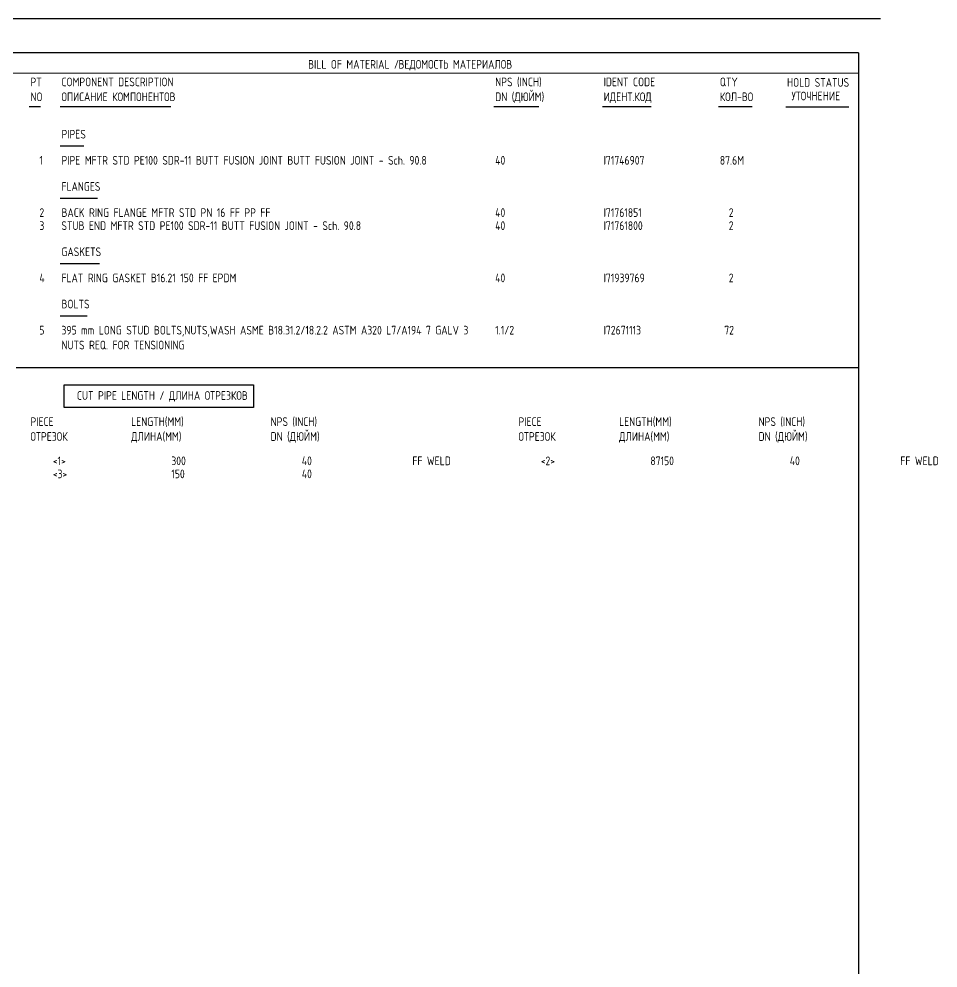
# Model space of a CAD drawing. Extents: x -1005 to 607, y -998 to 420.
# Drawn here: x 403.3 to 606.7, y 210 to 420 of the extents above; entities that cross this region are included whole.
import ezdxf

# ---------------------------------------------------------------- set-up
doc = ezdxf.new("R2010")
doc.units = 0
doc.styles.add('TTFN17', font='GOST type A')

msp = doc.modelspace()

# ---------------------------------------------------------------- linework, layer by layer
at = {"layer": 'GT_1', "flags": 128}
for points in [[(594, 420), (0, 420)], [(589.1, 412.5), (25.4, 412.5)], [(589.1, 412.5), (589.1, 7.5)], [(589.1, 408), (162.7, 407.9)], [(408.046, 400.531), (405.557, 400.531)], [(436.894, 400.531), (412.414, 400.531)], [(518.373, 400.531), (508.414, 400.531)], [(543.202, 400.531), (532.414, 400.531)], [(565.597, 400.531), (558.129, 400.531)], [(587, 400.5), (573, 400.5)], [(417.669, 391.854), (412.414, 391.854)], [(420.713, 380.289), (412.414, 380.289)], [(421.128, 365.833), (412.414, 365.833)], [(418.36, 354.269), (412.414, 354.269)], [(402.7, 342.863), (589, 342.863)], [(413.271, 339.078), (455.204, 339.078), (455.204, 334.031), (413.271, 334.031), (413.271, 339.078)]]:
    msp.add_lwpolyline(points, dxfattribs=at)

# ---------------------------------------------------------------- texts
at = {"layer": 'GT_1', "style": 'TTFN17'}
for s, p in [('BILL OF MATERIAL /', (467.289, 409)), ('ВЕДОМОСТЬ МАТЕРИАЛОВ', (487.289, 409)), ('PT', (405.846, 405.109)), ('COMPONENT DESCRIPTION', (412.703, 405.109)), ('NPS (INCH)', (508.703, 405.109)), ('IDENT CODE', (532.703, 405.109)), ('QTY', (558.417, 405.109)), ('HOLD STATUS', (573.289, 405)), ('NO', (405.846, 401.822)), ('ОПИСАНИЕ КОМПОНЕНТОВ', (412.703, 401.822)), ('DN (ДЮЙМ)', (508.703, 401.822)), ('ИДЕНТ.КОД', (532.703, 401.822)), ('КОЛ-ВО', (558.417, 401.822)), ('УТОЧНЕНИЕ', (574.289, 402)), ('PIPES', (412.703, 393.544)), ('  1', (405.846, 387.762)), ('PIPE MFTR STD PE100 SDR-11 BUTT FUSION JOINT BUTT FUSION JOINT - Sch. 90.8', (412.703, 387.762)), ('40', (508.703, 387.762)), ('I71746907', (532.703, 387.762)), ('87.6M', (558.417, 387.762)), ('FLANGES', (412.703, 381.98)), ('  2', (405.846, 376.197)), ('BACK RING FLANGE MFTR STD PN 16 FF PP FF', (412.703, 376.197)), ('40', (508.703, 376.197)), ('I71761851', (532.703, 376.197)), ('  2', (558.417, 376.197)), ('  3', (405.846, 373.306)), ('STUB END MFTR STD PE100 SDR-11 BUTT FUSION JOINT - Sch. 90.8', (412.703, 373.306)), ('40', (508.703, 373.306)), ('I71761800', (532.703, 373.306)), ('  2', (558.417, 373.306)), ('GASKETS', (412.703, 367.524)), ('  4', (405.846, 361.741)), ('FLAT RING GASKET B16.21 150 FF EPDM', (412.703, 361.741)), ('40', (508.703, 361.741)), ('I71939769', (532.703, 361.741)), ('  2', (558.417, 361.741)), ('BOLTS', (412.703, 355.959)), ('  5', (405.846, 350.177)), ('395 mm LONG STUD BOLTS,NUTS,WASH ASME B18.31.2/18.2.2 ASTM A320 L7/A194 7 GALV 3', (412.703, 350.177)), ('1.1/2', (508.703, 350.177)), ('I72671113', (532.703, 350.177)), (' 72', (558.417, 350.177)), ('NUTS REQ. FOR TENSIONING', (412.703, 346.89)), ('CUT PIPE LENGTH / ДЛИНА ОТРЕЗКОВ', (416.132, 335.721)), ('PIECE', (405.846, 329.939)), ('LENGTH(MM)', (428.132, 329.939)), ('NPS (INCH)', (458.989, 329.939)), ('PIECE', (513.846, 329.939)), ('LENGTH(MM)', (536.132, 329.939)), ('NPS (INCH)', (566.989, 329.939)), ('ОТРЕЗОК', (405.846, 326.652)), ('ДЛИНА(MM)', (428.132, 326.652)), ('DN (ДЮЙМ)', (458.989, 326.652)), ('ОТРЕЗОК', (513.846, 326.652)), ('ДЛИНА(MM)', (536.132, 326.652)), ('DN (ДЮЙМ)', (566.989, 326.652)), ('     <1>', (405.846, 321.265)), ('         300', (428.132, 321.265)), ('       40', (458.989, 321.265)), ('    FF WELD', (486.417, 321.265)), ('     <2>', (513.846, 321.265)), ('       87150', (536.132, 321.265)), ('       40', (566.989, 321.265)), ('    FF WELD', (594.417, 321.265)), ('     <3>', (405.846, 318.374)), ('         150', (428.132, 318.374)), ('       40', (458.989, 318.374))]:
    msp.add_text(s, height=1.925, dxfattribs=at).set_placement(p)

doc.saveas('drawing.dxf')
